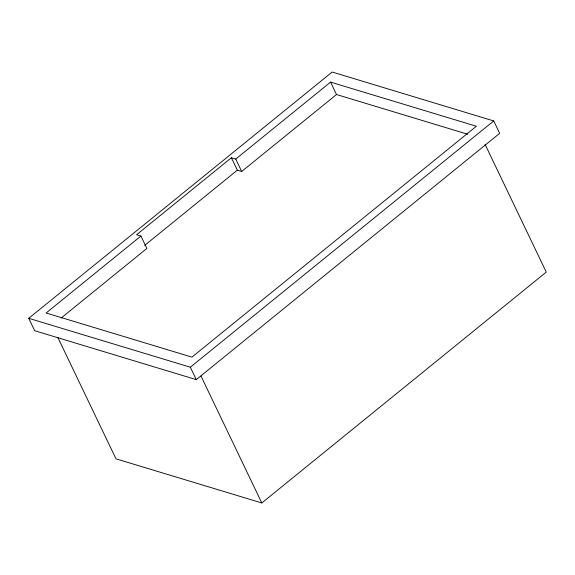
<?xml version="1.0" encoding="UTF-8"?>
<svg xmlns="http://www.w3.org/2000/svg" width="575" height="575" viewBox="0 0 575 575"><rect width="100%" height="100%" fill="white"/><g stroke="black" fill="none" stroke-linecap="round" stroke-linejoin="round"><path stroke-width="0.86" d="M28.75 318.306L332.163 72.033L493.738 120.937L499.682 133.343L196.276 379.622L34.694 330.711L28.75 318.306L190.332 367.217L196.276 379.622M467.741 134.241L336.504 94.523L241.687 171.479L235.743 159.074L231.409 157.758L136.591 234.722L140.933 236.037L146.877 248.443L61.123 318.047M140.933 236.037L46.115 312.994L191.928 357.132L476.373 126.248L330.56 82.11L235.743 159.074M144.634 245.432L237.353 170.171L241.687 171.479M190.332 367.217L493.738 120.937M57.874 337.532L115.985 458.836L261.805 502.967L546.25 272.09L485.034 144.318M330.56 82.11L336.504 94.523M231.409 157.758L237.353 170.171M200.977 376.007L261.805 502.967"/></g></svg>
